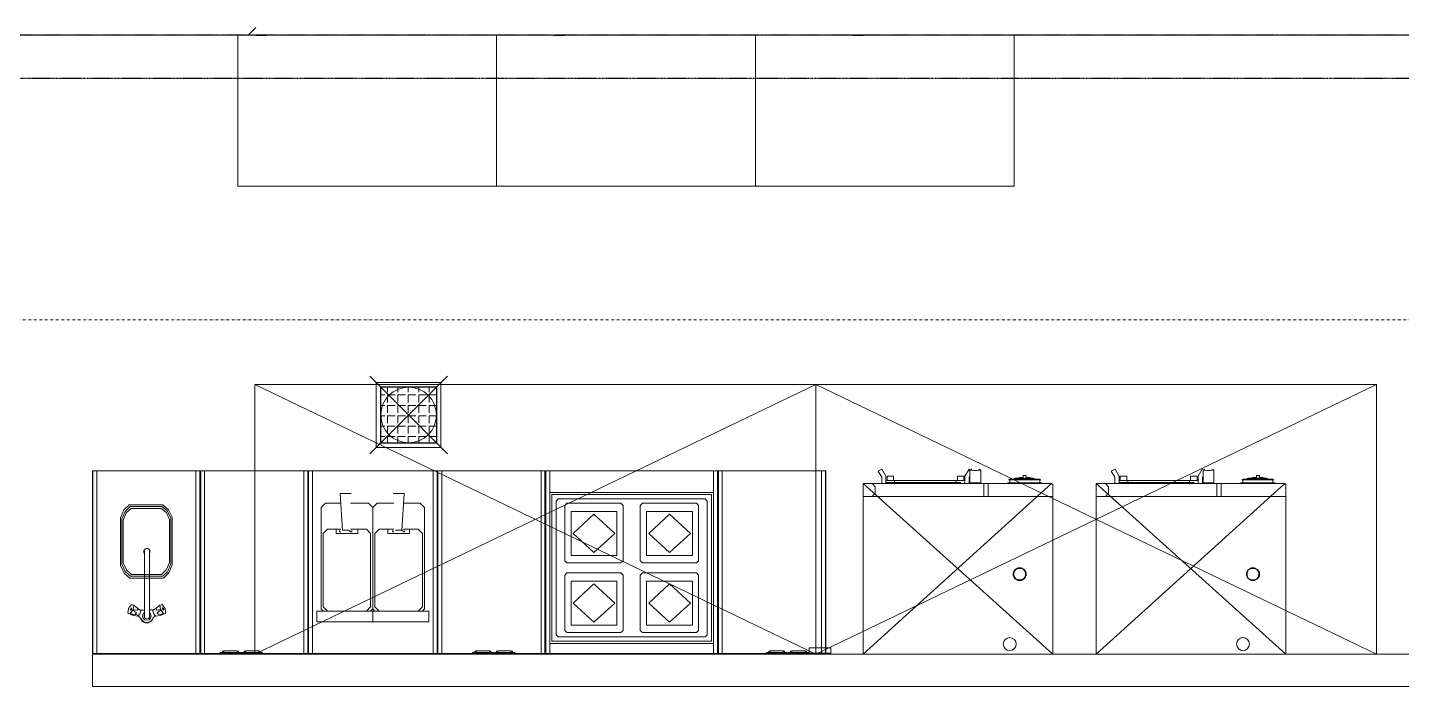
# Model space of a CAD drawing. Header units: millimetres. Extents: x -798 to 124478, y -405 to 121556.
# Drawn here: x 21687 to 28057, y 92679 to 95734 of the extents above; entities that cross this region are included whole.
import ezdxf

# ---------------------------------------------------------------- set-up
doc = ezdxf.new("R2010")
doc.units = ezdxf.units.MM
for name, pattern in [('CENTER', [2, 1.25, -0.25, 0.25, -0.25]), ('PHANTOM2', [1.25, 0.625, -0.125, 0.125, -0.125, 0.125, -0.125]), ('Strichpunkt', [25.4, 12.7, -6.35, 0, -6.35])]:
    doc.linetypes.add(name, pattern=pattern)
doc.layers.add('A-ABOVE', color=89, linetype='PHANTOM2')
doc.layers.add('A-FASAD', color=171, linetype='Continuous')
for name, color, linetype, lineweight in [('A-AXES', 40, 'CENTER', 5), ('A-WALL-BRCK', 5, 'Continuous', 9), ('concreet', 5, 'Continuous', 15), ('TC-EQUIPMENT', 251, 'Continuous', 0)]:
    doc.layers.add(name, color=color, linetype=linetype, lineweight=lineweight)

# ---------------------------------------------------------------- blocks, each defined once
blk = doc.blocks.new('оси 2')
at = {"layer": 'A-AXES', "linetype": 'Strichpunkt', "transparency": 33554687}
for p, q in [((2160829.2, -2337925.5), (2204996.7, -2337925.5)), ((2162290.8, -2339245.5), (2204996.7, -2339245.5))]:
    blk.add_line(p, q, dxfattribs=at)

msp = doc.modelspace()

# ---------------------------------------------------------------- linework, layer by layer
at = {"layer": 'A-ABOVE', "ltscale": 5, "transparency": 33554687}
msp.add_lwpolyline([(20287.6, 95498.6), (46127.6, 95498.6), (46127.6, 95698.6), (16777.6, 95698.6), (16777.6, 95648.6)], dxfattribs=at)
at = {"layer": 'A-FASAD'}
for p, q in [((22744.7, 95734.4), (22709, 95698.6)), ((22744.7, 95698.6), (22794.7, 95698.6)), ((24128.1, 95698.6), (24178.1, 95698.6)), ((25511.4, 95698.6), (25561.4, 95698.6))]:
    msp.add_line(p, q, dxfattribs=at)
at = {"layer": 'A-WALL-BRCK'}
msp.add_lwpolyline([(21987.6, 92828.6), (29454.1, 92828.6), (29454.1, 92678.6), (21987.6, 92678.6)], close=True, dxfattribs=at)
at = {"layer": 'concreet', "lineweight": 9, "ltscale": 200}
msp.add_lwpolyline([(12077.6, 88628.6), (12077.6, 95698.6), (46127.6, 95698.6), (46127.6, 47228.6)], dxfattribs=at)
at = {"layer": 'TC-EQUIPMENT'}
for p, q in [((22661.4, 94998.6), (22661.4, 95698.6)), ((22661.4, 95698.6), (26261.4, 95698.6)), ((23861.4, 95698.6), (23861.4, 94998.6)), ((25061.4, 95698.6), (25061.4, 94998.6)), ((26261.4, 95698.6), (26261.4, 94998.6)), ((22661.4, 94998.6), (26261.4, 94998.6)), ((23633.6, 94117.6), (23273.6, 93757.6)), ((23273.6, 94117.6), (23633.6, 93757.6)), ((23303.6, 94087.6), (23303.6, 93787.6)), ((23603.6, 94087.6), (23303.6, 94087.6)), ((23603.6, 93787.6), (23603.6, 94087.6)), ((22740.8, 94078.6), (25340.8, 92828.6)), ((25340.8, 94078.6), (22740.8, 92828.6)), ((22740.8, 94078.6), (22740.8, 92828.6)), ((22740.8, 94078.6), (27940.8, 94078.6)), ((23322.6, 94068.6), (23322.6, 93806.6)), ((23584.6, 94068.6), (23322.6, 94068.6)), ((23324.6, 93808.6), (23324.6, 94066.6)), ((23324.6, 94066.6), (23582.6, 94066.6)), ((23324.6, 94030.4), (23342.8, 94030.4)), ((23356, 94066.6), (23356, 94043.6)), ((23356, 93995.4), (23356, 94030.4)), ((23391, 94030.4), (23356, 94030.4)), ((23404.1, 94066.6), (23404.1, 94043.6)), ((23404.1, 93995.4), (23404.1, 94030.4)), ((23439.1, 94030.4), (23404.1, 94030.4)), ((23452.2, 94066.6), (23452.2, 94043.6)), ((23452.2, 93995.4), (23452.2, 94030.4)), ((23487.2, 94030.4), (23452.2, 94030.4)), ((23500.3, 94066.6), (23500.3, 94043.6)), ((23500.3, 93995.4), (23500.3, 94030.4)), ((23535.3, 94030.4), (23500.3, 94030.4)), ((23548.5, 94066.6), (23548.5, 94043.6)), ((23548.5, 93995.4), (23548.5, 94030.4)), ((23582.6, 94030.4), (23548.5, 94030.4)), ((23582.6, 93808.6), (23582.6, 94066.6)), ((23584.6, 94068.6), (23584.6, 93806.6)), ((27940.8, 92828.6), (25340.8, 94078.6)), ((25340.8, 92828.6), (27940.8, 94078.6)), ((25340.8, 92828.6), (25340.8, 94078.6)), ((27940.8, 94078.6), (27940.8, 92828.6)), ((23324.6, 93982.3), (23342.8, 93982.3)), ((23356, 93947.3), (23356, 93982.3)), ((23391, 93982.3), (23356, 93982.3)), ((23404.1, 93947.3), (23404.1, 93982.3)), ((23439.1, 93982.3), (23404.1, 93982.3)), ((23452.2, 93947.3), (23452.2, 93982.3)), ((23487.2, 93982.3), (23452.2, 93982.3)), ((23500.3, 93947.3), (23500.3, 93982.3)), ((23535.3, 93982.3), (23500.3, 93982.3)), ((23548.5, 93947.3), (23548.5, 93982.3)), ((23582.6, 93982.3), (23548.5, 93982.3)), ((23324.6, 93934.2), (23342.8, 93934.2)), ((23356, 93899.2), (23356, 93934.2)), ((23391, 93934.2), (23356, 93934.2)), ((23404.1, 93899.2), (23404.1, 93934.2)), ((23439.1, 93934.2), (23404.1, 93934.2)), ((23452.2, 93899.2), (23452.2, 93934.2)), ((23487.2, 93934.2), (23452.2, 93934.2)), ((23500.3, 93899.2), (23500.3, 93934.2)), ((23535.3, 93934.2), (23500.3, 93934.2)), ((23548.5, 93899.2), (23548.5, 93934.2)), ((23582.6, 93934.2), (23548.5, 93934.2)), ((23324.6, 93886.1), (23342.8, 93886.1)), ((23324.6, 93837.9), (23342.8, 93837.9)), ((23356, 93851.1), (23356, 93886.1)), ((23391, 93886.1), (23356, 93886.1)), ((23356, 93808.6), (23356, 93837.9)), ((23391, 93837.9), (23356, 93837.9)), ((23404.1, 93851.1), (23404.1, 93886.1)), ((23439.1, 93886.1), (23404.1, 93886.1)), ((23404.1, 93808.6), (23404.1, 93837.9)), ((23439.1, 93837.9), (23404.1, 93837.9)), ((23452.2, 93851.1), (23452.2, 93886.1)), ((23487.2, 93886.1), (23452.2, 93886.1)), ((23452.2, 93808.6), (23452.2, 93837.9)), ((23487.2, 93837.9), (23452.2, 93837.9)), ((23500.3, 93851.1), (23500.3, 93886.1)), ((23535.3, 93886.1), (23500.3, 93886.1)), ((23500.3, 93808.6), (23500.3, 93837.9)), ((23535.3, 93837.9), (23500.3, 93837.9)), ((23548.5, 93851.1), (23548.5, 93886.1)), ((23582.6, 93886.1), (23548.5, 93886.1)), ((23548.5, 93808.6), (23548.5, 93837.9)), ((23582.6, 93837.9), (23548.5, 93837.9)), ((23303.6, 93787.6), (23603.6, 93787.6)), ((23322.6, 93806.6), (23584.6, 93806.6)), ((23582.6, 93808.6), (23324.6, 93808.6)), ((21987.6, 93678.6), (21987.6, 92828.6)), ((21987.6, 93678.6), (25387.6, 93678.6)), ((21989.6, 92831.6), (21989.6, 93678.6)), ((22007.6, 92831.6), (22007.6, 93678.6)), ((22467.6, 93678.6), (22467.6, 92831.6)), ((22485.6, 93678.6), (22485.6, 92831.6)), ((22487.6, 93678.6), (22487.6, 92828.6)), ((22489.6, 92831.6), (22489.6, 93678.6)), ((22507.6, 92831.6), (22507.6, 93678.6)), ((22967.6, 93678.6), (22967.6, 92831.6)), ((22985.6, 93678.6), (22985.6, 92831.6)), ((22987.6, 92828.6), (22987.6, 93678.6)), ((22989.6, 93678.6), (22989.6, 92831.6)), ((23007.6, 92831.6), (23007.6, 93678.6)), ((23567.6, 93678.6), (23567.6, 92831.6)), ((23585.6, 92831.6), (23585.6, 93678.6)), ((23587.6, 93678.6), (23587.6, 92828.6)), ((23589.6, 92831.6), (23589.6, 93678.6)), ((23607.6, 92831.6), (23607.6, 93678.6)), ((24067.6, 93678.6), (24067.6, 92831.6)), ((24085.6, 93678.6), (24085.6, 92831.6)), ((24087.6, 93678.6), (24087.6, 92828.6)), ((24089.6, 92831.6), (24089.6, 93678.6)), ((24107.6, 93678.6), (24107.6, 92831.6)), ((24867.6, 92831.6), (24867.6, 93678.6)), ((24885.6, 93678.6), (24885.6, 92831.6)), ((24887.6, 93678.6), (24887.6, 92828.6)), ((24889.6, 92831.6), (24889.6, 93678.6)), ((24907.6, 92831.6), (24907.6, 93678.6)), ((25367.6, 93678.6), (25367.6, 92831.6)), ((25385.6, 93678.6), (25385.6, 92831.6)), ((25387.6, 92828.6), (25387.6, 93678.6)), ((25629.6, 93676.6), (25647.6, 93686.6)), ((25629.6, 93676.6), (25646.6, 93648.6)), ((25646.6, 93619.6), (25646.6, 93648.6)), ((25666.6, 93653.6), (25647.6, 93686.6)), ((25666.6, 93624.6), (25666.6, 93653.6)), ((25671.6, 93654.5), (25701.6, 93654.5)), ((25671.6, 93633.6), (25671.6, 93654.5)), ((25671.6, 93653.6), (25701.6, 93653.6)), ((25701.6, 93654.5), (25701.6, 93633.6)), ((25997.6, 93654.5), (26027.6, 93654.5)), ((25997.6, 93633.6), (25997.6, 93654.5)), ((25997.6, 93653.6), (26027.6, 93653.6)), ((26027.6, 93654.5), (26027.6, 93633.6)), ((26051.6, 93686.6), (26032.6, 93653.6)), ((26032.6, 93653.6), (26032.6, 93619.6)), ((26051.6, 93686.6), (26057.3, 93683.5)), ((26052.6, 93647.6), (26055.6, 93652.8)), ((26052.6, 93619.6), (26052.6, 93647.6)), ((26055.6, 93683.2), (26062.6, 93684.1)), ((26055.6, 93622.6), (26055.6, 93683.2)), ((26055.6, 93682.1), (26062.6, 93681.2)), ((26064.5, 93686.6), (26062.6, 93684.5)), ((26073.6, 93680.6), (26062.6, 93681.2)), ((26062.6, 93664.7), (26062.6, 93664.6)), ((26087.6, 93680.6), (26073.6, 93680.6)), ((26098.6, 93681.2), (26087.6, 93680.6)), ((26096.7, 93686.6), (26098.6, 93684.5)), ((26105.6, 93683.2), (26098.6, 93684.1)), ((26105.6, 93682.1), (26098.6, 93681.2)), ((26105.6, 93683.2), (26105.6, 93622.6)), ((26239.6, 93639.6), (26379.6, 93639.6)), ((26239.6, 93637.6), (26239.6, 93639.6)), ((26260.6, 93642.6), (26353.6, 93642.6)), ((26260.6, 93640.6), (26260.6, 93642.6)), ((26353.6, 93640.6), (26260.6, 93640.6)), ((26265.6, 93644.6), (26305.6, 93644.6)), ((26265.6, 93640.6), (26265.6, 93644.6)), ((26274.6, 93640.6), (26274.6, 93639.6)), ((26284.6, 93647.6), (26284.6, 93644.6)), ((26302.6, 93647.6), (26284.6, 93647.6)), ((26287.6, 93639.6), (26287.6, 93640.6)), ((26291.6, 93639.6), (26291.6, 93640.6)), ((26302.6, 93657.6), (26316.6, 93657.6)), ((26302.6, 93647.6), (26302.6, 93657.6)), ((26302.6, 93639.6), (26302.6, 93640.6)), ((26305.6, 93644.6), (26305.6, 93640.6)), ((26308.6, 93644.6), (26348.6, 93644.6)), ((26308.6, 93640.6), (26308.6, 93644.6)), ((26316.6, 93657.6), (26316.6, 93647.6)), ((26334.6, 93647.6), (26316.6, 93647.6)), ((26317.6, 93640.6), (26317.6, 93639.6)), ((26327.6, 93640.6), (26327.6, 93639.6)), ((26331.6, 93639.6), (26331.6, 93640.6)), ((26334.6, 93644.6), (26334.6, 93647.6)), ((26344.6, 93640.6), (26344.6, 93639.6)), ((26348.6, 93644.6), (26348.6, 93640.6)), ((26353.6, 93642.6), (26353.6, 93640.6)), ((26379.6, 93639.6), (26379.6, 93637.6)), ((26710.6, 93676.6), (26728.6, 93686.6)), ((26710.6, 93676.6), (26727.6, 93648.6)), ((26727.6, 93619.6), (26727.6, 93648.6)), ((26747.6, 93653.6), (26728.6, 93686.6)), ((26747.6, 93624.6), (26747.6, 93653.6)), ((26752.6, 93654.5), (26782.6, 93654.5)), ((26752.6, 93633.6), (26752.6, 93654.5)), ((26752.6, 93653.6), (26782.6, 93653.6)), ((26782.6, 93654.5), (26782.6, 93633.6)), ((27078.6, 93654.5), (27108.6, 93654.5)), ((27078.6, 93633.6), (27078.6, 93654.5)), ((27078.6, 93653.6), (27108.6, 93653.6)), ((27108.6, 93654.5), (27108.6, 93633.6)), ((27132.6, 93686.6), (27113.6, 93653.6)), ((27113.6, 93653.6), (27113.6, 93619.6)), ((27132.6, 93686.6), (27138.3, 93683.5)), ((27133.6, 93647.6), (27136.6, 93652.8)), ((27133.6, 93619.6), (27133.6, 93647.6)), ((27136.6, 93683.2), (27143.6, 93684.1)), ((27136.6, 93622.6), (27136.6, 93683.2)), ((27136.6, 93682.1), (27143.6, 93681.2)), ((27145.5, 93686.6), (27143.6, 93684.5)), ((27154.6, 93680.6), (27143.6, 93681.2)), ((27143.6, 93664.7), (27143.6, 93664.6)), ((27168.6, 93680.6), (27154.6, 93680.6)), ((27179.6, 93681.2), (27168.6, 93680.6)), ((27177.7, 93686.6), (27179.6, 93684.5)), ((27186.6, 93683.2), (27179.6, 93684.1)), ((27186.6, 93682.1), (27179.6, 93681.2)), ((27186.6, 93683.2), (27186.6, 93622.6)), ((27320.6, 93639.6), (27460.6, 93639.6)), ((27320.6, 93637.6), (27320.6, 93639.6)), ((27341.6, 93642.6), (27434.6, 93642.6)), ((27341.6, 93640.6), (27341.6, 93642.6)), ((27434.6, 93640.6), (27341.6, 93640.6)), ((27346.6, 93644.6), (27386.6, 93644.6)), ((27346.6, 93640.6), (27346.6, 93644.6)), ((27355.6, 93640.6), (27355.6, 93639.6)), ((27365.6, 93647.6), (27365.6, 93644.6)), ((27383.6, 93647.6), (27365.6, 93647.6)), ((27368.6, 93639.6), (27368.6, 93640.6)), ((27372.6, 93639.6), (27372.6, 93640.6)), ((27383.6, 93657.6), (27397.6, 93657.6)), ((27383.6, 93647.6), (27383.6, 93657.6)), ((27383.6, 93639.6), (27383.6, 93640.6)), ((27386.6, 93644.6), (27386.6, 93640.6)), ((27389.6, 93644.6), (27429.6, 93644.6)), ((27389.6, 93640.6), (27389.6, 93644.6)), ((27397.6, 93657.6), (27397.6, 93647.6)), ((27415.6, 93647.6), (27397.6, 93647.6)), ((27398.6, 93640.6), (27398.6, 93639.6)), ((27408.6, 93640.6), (27408.6, 93639.6)), ((27412.6, 93639.6), (27412.6, 93640.6)), ((27415.6, 93644.6), (27415.6, 93647.6)), ((27425.6, 93640.6), (27425.6, 93639.6)), ((27429.6, 93644.6), (27429.6, 93640.6)), ((27434.6, 93642.6), (27434.6, 93640.6)), ((27460.6, 93639.6), (27460.6, 93637.6)), ((24107.6, 93578.6), (24867.6, 93578.6)), ((25560.6, 93619.6), (26434.6, 93619.6)), ((25560.6, 92828.6), (25560.6, 93619.6)), ((26439.6, 92828.6), (25560.6, 93619.6)), ((25560.6, 92828.6), (26434.6, 93619.6)), ((25602.6, 93619.6), (25616.6, 93604.6)), ((25602.6, 93559.6), (25616.6, 93574.6)), ((25616.6, 93604.6), (25616.6, 93574.6)), ((26013.6, 93624.6), (25664.6, 93624.6)), ((25666.6, 93633.6), (26032.6, 93633.6)), ((25674.3, 93624.6), (25674.3, 93619.6)), ((25706.6, 93633.6), (25706.6, 93624.6)), ((25992.6, 93624.6), (25992.6, 93633.6)), ((26003.9, 93619.6), (26003.9, 93624.6)), ((26055.6, 93622.6), (26105.6, 93622.6)), ((26119.6, 93559.6), (26119.6, 93619.6)), ((26139.6, 93619.6), (26139.6, 93559.6)), ((26389.6, 93622.6), (26229.6, 93622.6)), ((26229.6, 93620.6), (26389.6, 93620.6)), ((26234.6, 93637.6), (26384.6, 93637.6)), ((26235.6, 93620.6), (26235.6, 93622.6)), ((26240, 93622.6), (26240, 93637.6)), ((26379.2, 93637.6), (26379.2, 93622.6)), ((26384.6, 93622.6), (26384.6, 93620.6)), ((26434.6, 93619.6), (26439.6, 93614.6)), ((26439.6, 92828.6), (26439.6, 93614.6)), ((26641.6, 93619.6), (27515.6, 93619.6)), ((26641.6, 92828.6), (26641.6, 93619.6)), ((27520.6, 92828.6), (26641.6, 93619.6)), ((26641.6, 92828.6), (27515.6, 93619.6)), ((26683.6, 93619.6), (26697.6, 93604.6)), ((26683.6, 93559.6), (26697.6, 93574.6)), ((26697.6, 93604.6), (26697.6, 93574.6)), ((27094.6, 93624.6), (26745.6, 93624.6)), ((26747.6, 93633.6), (27113.6, 93633.6)), ((26755.3, 93624.6), (26755.3, 93619.6)), ((26787.6, 93633.6), (26787.6, 93624.6)), ((27073.6, 93624.6), (27073.6, 93633.6)), ((27084.9, 93619.6), (27084.9, 93624.6)), ((27136.6, 93622.6), (27186.6, 93622.6)), ((27200.6, 93559.6), (27200.6, 93619.6)), ((27220.6, 93559.6), (27220.6, 93619.6)), ((27470.6, 93622.6), (27310.6, 93622.6)), ((27310.6, 93620.6), (27470.6, 93620.6)), ((27315.6, 93637.6), (27465.6, 93637.6)), ((27316.6, 93620.6), (27316.6, 93622.6)), ((27321, 93622.6), (27321, 93637.6)), ((27460.2, 93637.6), (27460.2, 93622.6)), ((27465.6, 93622.6), (27465.6, 93620.6)), ((27515.6, 93619.6), (27520.6, 93614.6)), ((27520.6, 92828.6), (27520.6, 93614.6)), ((22133.6, 93497.6), (22158.6, 93521.6)), ((22139.6, 93490.6), (22162.6, 93512.6)), ((22158.6, 93521.6), (22315.6, 93521.6)), ((22162.6, 93512.6), (22310.6, 93512.6)), ((22310.6, 93512.6), (22335.6, 93491.6)), ((22314.6, 93521.6), (22340.6, 93498.6)), ((23067.6, 93528.6), (23047.6, 93508.6)), ((23139.2, 93528.6), (23067.6, 93528.6)), ((23136.6, 93573.6), (23146.6, 93403.6)), ((23136.6, 93573.6), (23186.6, 93573.6)), ((23267.6, 93528.6), (23183.9, 93528.6)), ((23287.6, 93508.6), (23267.6, 93528.6)), ((23307.6, 93528.6), (23287.6, 93508.6)), ((23385.2, 93528.6), (23307.6, 93528.6)), ((23432.6, 93573.6), (23382.6, 93573.6)), ((23422.6, 93403.6), (23432.6, 93573.6)), ((23507.6, 93528.6), (23429.9, 93528.6)), ((23527.6, 93508.6), (23507.6, 93528.6)), ((24857.6, 93568.6), (24117.6, 93568.6)), ((24117.6, 92888.6), (24117.6, 93568.6)), ((24137.6, 93538.6), (24147.6, 93548.6)), ((24137.6, 92918.6), (24137.6, 93538.6)), ((24147.6, 93548.6), (24827.6, 93548.6)), ((24187.6, 93528.6), (24177.6, 93518.6)), ((24177.6, 93261.6), (24177.6, 93518.6)), ((24187.6, 93528.6), (24437.6, 93528.6)), ((24437.6, 93528.6), (24447.6, 93518.6)), ((24447.6, 93518.6), (24447.6, 93261.6)), ((24527.6, 93518.6), (24537.6, 93528.6)), ((24527.6, 93261.6), (24527.6, 93518.6)), ((24537.6, 93528.6), (24787.6, 93528.6)), ((24797.6, 93518.6), (24787.6, 93528.6)), ((24797.6, 93518.6), (24797.6, 93261.6)), ((24827.6, 93548.6), (24837.6, 93538.6)), ((24837.6, 93538.6), (24837.6, 92918.6)), ((24857.6, 93568.6), (24857.6, 92888.6)), ((25560.6, 93559.6), (26439.6, 93559.6)), ((26641.6, 93559.6), (27520.6, 93559.6)), ((22117.6, 93460.6), (22133.6, 93497.6)), ((22117.6, 93239.6), (22117.6, 93461.6)), ((22123.6, 93455.6), (22139.6, 93490.6)), ((22123.6, 93245.6), (22123.6, 93455.6)), ((22129.6, 93450.6), (22144.6, 93483.6)), ((22129.6, 93251.6), (22129.6, 93450.6)), ((22144.6, 93483.6), (22166.6, 93504.6)), ((22166.6, 93504.6), (22307.6, 93504.6)), ((22307.6, 93504.6), (22330.6, 93484.6)), ((22330.6, 93484.6), (22345.6, 93452.6)), ((22335.6, 93491.6), (22351.6, 93458.6)), ((22340.6, 93498.6), (22357.6, 93463.6)), ((22345.6, 93452.6), (22345.6, 93253.6)), ((22351.6, 93458.6), (22351.6, 93248.6)), ((22357.6, 93463.6), (22357.6, 93241.6)), ((23047.6, 93508.6), (23047.6, 93038.6)), ((23287.6, 93038.6), (23287.6, 93508.6)), ((23527.6, 93038.6), (23527.6, 93508.6)), ((24206.6, 93490.6), (24206.6, 93286.6)), ((24419.6, 93490.6), (24206.6, 93490.6)), ((24216.6, 93388.6), (24312.6, 93477.6)), ((24312.6, 93477.6), (24409.6, 93388.6)), ((24419.6, 93490.6), (24419.6, 93286.6)), ((24556.6, 93490.6), (24556.6, 93286.6)), ((24769.6, 93490.6), (24556.6, 93490.6)), ((24566.6, 93388.6), (24662.6, 93477.6)), ((24662.6, 93477.6), (24759.6, 93388.6)), ((24769.6, 93490.6), (24769.6, 93286.6)), ((23057.6, 93388.6), (23077.6, 93408.6)), ((23057.6, 93048.6), (23057.6, 93388.6)), ((23077.6, 93408.6), (23139.6, 93408.6)), ((23117.6, 93408.6), (23117.6, 93388.6)), ((23117.6, 93388.6), (23217.6, 93388.6)), ((23133.6, 93401.6), (23133.6, 93398.6)), ((23135.6, 93396.6), (23133.6, 93398.6)), ((23138.6, 93396.6), (23135.6, 93396.6)), ((23176.6, 93403.6), (23146.6, 93403.6)), ((23177.6, 93402.6), (23181.6, 93398.6)), ((23184.6, 93396.6), (23181.6, 93398.6)), ((23183.6, 93408.6), (23257.6, 93408.6)), ((23184.6, 93396.6), (23187.6, 93396.6)), ((23187.6, 93396.6), (23189.6, 93398.6)), ((23189.6, 93401.6), (23189.6, 93398.6)), ((23217.6, 93408.6), (23217.6, 93388.6)), ((23257.6, 93408.6), (23277.6, 93388.6)), ((23277.6, 93388.6), (23277.6, 93048.6)), ((23297.6, 93388.6), (23317.6, 93408.6)), ((23297.6, 93048.6), (23297.6, 93388.6)), ((23317.6, 93408.6), (23385.6, 93408.6)), ((23357.6, 93408.6), (23357.6, 93388.6)), ((23357.6, 93388.6), (23457.6, 93388.6)), ((23379.6, 93401.6), (23379.6, 93398.6)), ((23381.6, 93396.6), (23379.6, 93398.6)), ((23384.6, 93396.6), (23381.6, 93396.6)), ((23392.6, 93403.6), (23422.6, 93403.6)), ((23423.6, 93402.6), (23427.6, 93398.6)), ((23430.6, 93396.6), (23427.6, 93398.6)), ((23429.6, 93408.6), (23497.6, 93408.6)), ((23430.6, 93396.6), (23433.6, 93396.6)), ((23433.6, 93396.6), (23435.6, 93398.6)), ((23435.6, 93401.6), (23435.6, 93398.6)), ((23457.6, 93408.6), (23457.6, 93388.6)), ((23497.6, 93408.6), (23517.6, 93388.6)), ((23517.6, 93388.6), (23517.6, 93048.6)), ((24312.6, 93299.6), (24216.6, 93388.6)), ((24409.6, 93388.6), (24312.6, 93299.6)), ((24662.6, 93299.6), (24566.6, 93388.6)), ((24759.6, 93388.6), (24662.6, 93299.6)), ((22226.6, 93308.6), (22230.6, 93314.6)), ((22226.6, 93308.6), (22226.6, 93300.6)), ((22229.6, 93296.1), (22226.6, 93300.6)), ((22229.6, 93307.7), (22229.6, 93002.5)), ((22230.6, 93314.6), (22236.6, 93318.6)), ((22244.6, 93318.6), (22236.6, 93318.6)), ((22244.6, 93318.6), (22250.6, 93314.6)), ((22250.6, 93314.6), (22254.6, 93308.6)), ((22251.6, 93002.5), (22251.6, 93307.7)), ((22251.6, 93296.1), (22254.6, 93300.6)), ((22254.6, 93308.6), (22254.6, 93300.6)), ((24187.6, 93251.6), (24177.6, 93261.6)), ((24206.6, 93286.6), (24419.6, 93286.6)), ((24447.6, 93261.6), (24437.6, 93251.6)), ((24537.6, 93251.6), (24527.6, 93261.6)), ((24556.6, 93286.6), (24769.6, 93286.6)), ((24797.6, 93261.6), (24787.6, 93251.6)), ((22134.6, 93204.6), (22117.6, 93239.6)), ((22139.6, 93212.6), (22123.6, 93245.6)), ((22145.6, 93219.6), (22129.6, 93251.6)), ((22160.6, 93181.6), (22134.6, 93204.6)), ((22164.6, 93190.6), (22139.6, 93212.6)), ((22168.6, 93198.6), (22145.6, 93219.6)), ((22308.6, 93198.6), (22168.6, 93198.6)), ((22331.6, 93220.6), (22308.6, 93198.6)), ((22336.6, 93212.6), (22313.6, 93190.6)), ((22341.6, 93205.6), (22316.6, 93181.6)), ((22345.6, 93253.6), (22331.6, 93220.6)), ((22351.6, 93248.6), (22336.6, 93212.6)), ((22357.6, 93242.6), (22341.6, 93205.6)), ((24177.6, 93195.6), (24187.6, 93205.6)), ((24177.6, 92938.6), (24177.6, 93195.6)), ((24187.6, 93251.6), (24437.6, 93251.6)), ((24187.6, 93205.6), (24437.6, 93205.6)), ((24437.6, 93205.6), (24447.6, 93195.6)), ((24447.6, 92938.6), (24447.6, 93195.6)), ((24527.6, 93195.6), (24537.6, 93205.6)), ((24527.6, 92938.6), (24527.6, 93195.6)), ((24787.6, 93251.6), (24537.6, 93251.6)), ((24537.6, 93205.6), (24787.6, 93205.6)), ((24787.6, 93205.6), (24797.6, 93195.6)), ((24797.6, 93195.6), (24797.6, 92938.6)), ((26264.6, 93221.6), (26256.6, 93207.7)), ((26256.6, 93207.7), (26256.6, 93191.6)), ((26259.6, 93206.9), (26266.8, 93219.4)), ((26259.6, 93192.4), (26259.6, 93206.9)), ((26266.8, 93179.9), (26259.6, 93192.4)), ((26264.6, 93221.6), (26278.6, 93229.6)), ((26279.4, 93226.6), (26266.8, 93219.4)), ((26278.6, 93229.6), (26294.6, 93229.6)), ((26293.8, 93226.6), (26279.4, 93226.6)), ((26306.4, 93219.4), (26293.8, 93226.6)), ((26308.6, 93221.6), (26294.6, 93229.6)), ((26306.4, 93219.4), (26313.6, 93206.9)), ((26306.4, 93179.9), (26313.6, 93192.4)), ((26316.6, 93207.7), (26308.6, 93221.6)), ((26313.6, 93192.4), (26313.6, 93206.9)), ((26316.6, 93207.7), (26316.6, 93191.6)), ((27345.6, 93221.6), (27337.6, 93207.7)), ((27337.6, 93207.7), (27337.6, 93191.6)), ((27340.6, 93206.9), (27347.8, 93219.4)), ((27340.6, 93192.4), (27340.6, 93206.9)), ((27347.8, 93179.9), (27340.6, 93192.4)), ((27345.6, 93221.6), (27359.6, 93229.6)), ((27360.4, 93226.6), (27347.8, 93219.4)), ((27359.6, 93229.6), (27375.6, 93229.6)), ((27374.8, 93226.6), (27360.4, 93226.6)), ((27387.4, 93219.4), (27374.8, 93226.6)), ((27389.6, 93221.6), (27375.6, 93229.6)), ((27387.4, 93219.4), (27394.6, 93206.9)), ((27387.4, 93179.9), (27394.6, 93192.4)), ((27397.6, 93207.7), (27389.6, 93221.6)), ((27394.6, 93192.4), (27394.6, 93206.9)), ((27397.6, 93207.7), (27397.6, 93191.6)), ((22315.6, 93181.6), (22159.6, 93181.6)), ((22313.6, 93190.6), (22164.6, 93190.6)), ((24206.6, 93167.6), (24206.6, 92963.6)), ((24419.6, 93167.6), (24206.6, 93167.6)), ((24216.6, 93065.6), (24312.6, 93154.6)), ((24312.6, 93154.6), (24409.6, 93065.6)), ((24419.6, 92963.6), (24419.6, 93167.6)), ((24556.6, 93167.6), (24556.6, 92963.6)), ((24769.6, 93167.6), (24556.6, 93167.6)), ((24566.6, 93065.6), (24662.6, 93154.6)), ((24662.6, 93154.6), (24759.6, 93065.6)), ((24769.6, 92963.6), (24769.6, 93167.6)), ((26264.6, 93177.7), (26256.6, 93191.6)), ((26264.6, 93177.7), (26278.6, 93169.6)), ((26279.4, 93172.6), (26266.8, 93179.9)), ((26278.6, 93169.6), (26294.6, 93169.6)), ((26293.8, 93172.6), (26279.4, 93172.6)), ((26306.4, 93179.9), (26293.8, 93172.6)), ((26294.6, 93169.6), (26308.6, 93177.7)), ((26316.6, 93191.6), (26308.6, 93177.7)), ((27345.6, 93177.7), (27337.6, 93191.6)), ((27345.6, 93177.7), (27359.6, 93169.6)), ((27360.4, 93172.6), (27347.8, 93179.9)), ((27359.6, 93169.6), (27375.6, 93169.6)), ((27374.8, 93172.6), (27360.4, 93172.6)), ((27387.4, 93179.9), (27374.8, 93172.6)), ((27375.6, 93169.6), (27389.6, 93177.7)), ((27397.6, 93191.6), (27389.6, 93177.7)), ((24312.6, 92976.6), (24216.6, 93065.6)), ((24409.6, 93065.6), (24312.6, 92976.6)), ((24662.6, 92976.6), (24566.6, 93065.6)), ((24759.6, 93065.6), (24662.6, 92976.6)), ((22152.4, 93019), (22155.2, 93039.4)), ((22152.6, 93018.2), (22152.4, 93019)), ((22152.6, 93018.2), (22162.5, 93015.5)), ((22174.1, 93009.3), (22152.6, 93018.2)), ((22155.2, 93039.4), (22155.7, 93040.7)), ((22155.7, 93040.7), (22168.3, 93058.4)), ((22163.3, 93016), (22162.5, 93015.5)), ((22162.5, 93015.5), (22179, 93008)), ((22175.8, 93033.7), (22163.3, 93016)), ((22163.3, 93016), (22185.5, 93012.2)), ((22164.2, 93034.9), (22164.1, 93034.2)), ((22164.1, 93034.2), (22164.1, 93033.5)), ((22164.1, 93033.5), (22164.1, 93033)), ((22164.1, 93033), (22164.3, 93032.6)), ((22164.3, 93035.6), (22164.2, 93034.9)), ((22164.6, 93036.4), (22164.3, 93035.6)), ((22164.3, 93032.6), (22164.5, 93032.3)), ((22164.5, 93032.3), (22164.8, 93032.1)), ((22164.9, 93037.2), (22164.6, 93036.4)), ((22164.8, 93032.1), (22165.1, 93032.1)), ((22165.3, 93038), (22164.9, 93037.2)), ((22165.1, 93032.1), (22165.5, 93032.3)), ((22165.7, 93038.8), (22165.3, 93038)), ((22165.5, 93032.3), (22166, 93032.5)), ((22166.1, 93039.4), (22165.7, 93038.8)), ((22166, 93032.5), (22166.4, 93032.9)), ((22166.6, 93040.1), (22166.1, 93039.4)), ((22166.4, 93032.9), (22166.9, 93033.4)), ((22167.1, 93040.6), (22166.6, 93040.1)), ((22166.9, 93033.4), (22167.4, 93034)), ((22167.5, 93040.9), (22167.1, 93040.6)), ((22167.4, 93034), (22167.8, 93034.7)), ((22168, 93041.2), (22167.5, 93040.9)), ((22167.8, 93034.7), (22168.3, 93035.5)), ((22168.4, 93041.3), (22168, 93041.2)), ((22168.3, 93058.4), (22169, 93058.9)), ((22168.3, 93035.5), (22168.6, 93036.2)), ((22168.7, 93041.3), (22168.4, 93041.3)), ((22168.6, 93036.2), (22168.9, 93037)), ((22169, 93041.2), (22168.7, 93041.3)), ((22168.9, 93037), (22169.2, 93037.8)), ((22169, 93058.9), (22178.9, 93056.2)), ((22169.2, 93040.9), (22169, 93041.2)), ((22169.4, 93040.5), (22169.2, 93040.9)), ((22169.2, 93037.8), (22169.4, 93038.6)), ((22169.4, 93040.5), (22169.5, 93039.9)), ((22169.4, 93038.6), (22169.5, 93039.3)), ((22169.5, 93039.3), (22169.5, 93039.9)), ((22179, 93008), (22174.1, 93009.3)), ((22175.8, 93033.7), (22176.3, 93035)), ((22175.8, 93033.7), (22191.6, 93021)), ((22179.1, 93055.5), (22176.3, 93035)), ((22176.3, 93035), (22196, 93032)), ((22178.9, 93056.2), (22179.1, 93055.5)), ((22179, 93008), (22198, 93005.6)), ((22197.4, 93042.1), (22179.1, 93055.5)), ((22191.6, 93021), (22185.5, 93012.2)), ((22185.5, 93012.2), (22202.9, 93008.8)), ((22197.4, 93042.1), (22196, 93032)), ((22197.4, 93042.1), (22209.4, 93033.2)), ((22202.9, 93008.8), (22198, 93005.6)), ((22212.6, 92993.9), (22200.1, 93007)), ((22202.9, 93008.8), (22207.5, 93015.4)), ((22207.5, 93015.4), (22210.9, 93023.7)), ((22228.3, 93033.1), (22209.4, 93033.2)), ((22210.9, 93023.7), (22211.8, 93031.4)), ((22220.6, 93005.6), (22223.6, 93015.6)), ((22223.6, 92995.6), (22220.6, 93005.6)), ((22229.6, 93021.6), (22223.6, 93015.6)), ((22228.6, 93012.6), (22227.6, 93005.6)), ((22227.6, 93005.6), (22228.6, 92998.6)), ((22228.5, 93033), (22229.6, 93033.6)), ((22228.6, 93012.6), (22229.6, 93013.6)), ((22257.6, 93015.6), (22251.6, 93021.6)), ((22251.6, 93013.6), (22252.6, 93012.6)), ((22251.7, 93034.1), (22271.9, 93034.2)), ((22253.6, 93005.6), (22252.6, 93012.6)), ((22253.6, 93005.6), (22252.6, 92998.6)), ((22257.6, 93015.6), (22260.6, 93005.6)), ((22257.6, 92995.6), (22260.6, 93005.6)), ((22267.4, 92994.9), (22279.3, 93007.4)), ((22269.1, 93023.7), (22268.2, 93031.4)), ((22269.1, 93023.7), (22272.5, 93015.4)), ((22270.1, 93032.8), (22270.3, 93033.5)), ((22271.3, 93033.7), (22270.3, 93033.5)), ((22282.6, 93042.1), (22271.9, 93034.2)), ((22277.1, 93008.8), (22272.5, 93015.4)), ((22277.1, 93008.8), (22282, 93005.6)), ((22301, 93008), (22282, 93005.6)), ((22282.6, 93042.1), (22300.9, 93055.5)), ((22282.6, 93042.1), (22284, 93032)), ((22303.7, 93035), (22284, 93032)), ((22288.4, 93021), (22304.2, 93033.7)), ((22288.4, 93021), (22294.5, 93012.2)), ((22316.7, 93016), (22294.5, 93012.2)), ((22300.9, 93055.5), (22301.1, 93056.2)), ((22303.7, 93035), (22300.9, 93055.5)), ((22317.5, 93015.5), (22301, 93008)), ((22301, 93008), (22305.9, 93009.3)), ((22301.1, 93056.2), (22311, 93058.9)), ((22304.2, 93033.7), (22303.7, 93035)), ((22316.7, 93016), (22304.2, 93033.7)), ((22327.4, 93018.2), (22305.9, 93009.3)), ((22311, 93058.9), (22311.7, 93058.4)), ((22311.7, 93058.4), (22324.3, 93040.7)), ((22312.4, 93041.7), (22312.3, 93041)), ((22312.3, 93041), (22312.4, 93040.3)), ((22312.6, 93042.2), (22312.4, 93041.7)), ((22312.4, 93040.3), (22312.5, 93039.6)), ((22312.5, 93039.6), (22312.7, 93038.8)), ((22312.8, 93042.6), (22312.6, 93042.2)), ((22312.7, 93038.8), (22313, 93038)), ((22313.1, 93042.9), (22312.8, 93042.6)), ((22313, 93038), (22313.3, 93037.2)), ((22313.5, 93043), (22313.1, 93042.9)), ((22313.3, 93037.2), (22313.7, 93036.4)), ((22314, 93043), (22313.5, 93043)), ((22313.7, 93036.4), (22314.2, 93035.7)), ((22314.5, 93042.9), (22314, 93043)), ((22314.2, 93035.7), (22314.7, 93035.1)), ((22315, 93042.6), (22314.5, 93042.9)), ((22314.7, 93035.1), (22315.3, 93034.6)), ((22315.6, 93042.2), (22315, 93042.6)), ((22315.3, 93034.6), (22315.8, 93034.2)), ((22316.1, 93041.7), (22315.6, 93042.2)), ((22315.8, 93034.2), (22316.3, 93033.9)), ((22316.6, 93041.1), (22316.1, 93041.7)), ((22316.3, 93033.9), (22316.8, 93033.8)), ((22317.1, 93040.4), (22316.6, 93041.1)), ((22317.5, 93015.5), (22316.7, 93016)), ((22317.3, 93033.8), (22316.8, 93033.8)), ((22317.5, 93039.6), (22317.1, 93040.4)), ((22317.3, 93033.8), (22317.7, 93034)), ((22317.9, 93038.8), (22317.5, 93039.6)), ((22327.4, 93018.2), (22317.5, 93015.5)), ((22317.7, 93034), (22318, 93034.2)), ((22318.2, 93038), (22317.9, 93038.8)), ((22318, 93034.2), (22318.3, 93034.6)), ((22318.4, 93037.2), (22318.2, 93038)), ((22318.3, 93034.6), (22318.4, 93035.2)), ((22318.5, 93036.5), (22318.4, 93037.2)), ((22318.4, 93035.2), (22318.5, 93035.8)), ((22318.5, 93035.8), (22318.5, 93036.5)), ((22324.3, 93040.7), (22324.8, 93039.4)), ((22324.8, 93039.4), (22327.6, 93019)), ((22327.6, 93019), (22327.4, 93018.2)), ((23547.6, 93028.6), (23027.6, 93028.6)), ((23027.6, 92978.6), (23027.6, 93028.6)), ((23047.6, 93038.6), (23057.6, 93028.6)), ((23077.6, 93028.6), (23057.6, 93048.6)), ((23277.6, 93048.6), (23257.6, 93028.6)), ((23277.6, 93028.6), (23287.6, 93038.6)), ((23287.6, 93038.6), (23297.6, 93028.6)), ((23287.6, 93028.6), (23287.6, 92978.6)), ((23317.6, 93028.6), (23297.6, 93048.6)), ((23517.6, 93048.6), (23497.6, 93028.6)), ((23517.6, 93028.6), (23527.6, 93038.6)), ((23547.6, 92978.6), (23547.6, 93028.6)), ((22209.6, 92996.8), (22209.6, 92997)), ((22209.6, 92996.8), (22217.3, 92982.4)), ((22213.7, 92994), (22214.8, 92989.8)), ((22214.8, 92989.8), (22225.6, 92978.8)), ((22231.5, 92974.6), (22217.3, 92982.4)), ((22223.6, 92995.6), (22230.6, 92988.6)), ((22225.6, 92978.8), (22240.3, 92974.9)), ((22233.6, 92993.6), (22228.6, 92998.6)), ((22240.6, 92985.6), (22230.6, 92988.6)), ((22246.9, 92974.6), (22231.5, 92974.6)), ((22233.6, 92993.6), (22240.6, 92992.6)), ((22240.3, 92974.9), (22254.9, 92978.8)), ((22240.6, 92992.6), (22247.6, 92993.6)), ((22250.6, 92988.6), (22240.6, 92985.6)), ((22254.1, 92978.6), (22246.9, 92974.6)), ((22252.6, 92998.6), (22247.6, 92993.6)), ((22250.6, 92988.6), (22257.6, 92995.6)), ((22254.9, 92978.8), (22265.7, 92989.8)), ((22261.1, 92982.4), (22255.4, 92979.3)), ((22264.2, 92988.2), (22261.1, 92982.4)), ((22265.7, 92989.8), (22267.1, 92994.9)), ((22268.2, 92995.7), (22266.4, 92992.3)), ((23547.6, 92978.6), (23027.6, 92978.6)), ((24177.6, 92938.6), (24187.6, 92928.6)), ((24206.6, 92963.6), (24419.6, 92963.6)), ((24447.6, 92938.6), (24437.6, 92928.6)), ((24537.6, 92928.6), (24527.6, 92938.6)), ((24556.6, 92963.6), (24769.6, 92963.6)), ((24797.6, 92938.6), (24787.6, 92928.6)), ((24867.6, 92878.6), (24107.6, 92878.6)), ((24857.6, 92888.6), (24117.6, 92888.6)), ((24147.6, 92908.6), (24137.6, 92918.6)), ((24827.6, 92908.6), (24147.6, 92908.6)), ((24437.6, 92928.6), (24187.6, 92928.6)), ((24787.6, 92928.6), (24537.6, 92928.6)), ((24837.6, 92918.6), (24827.6, 92908.6)), ((21987.6, 92831.6), (25387.6, 92831.6)), ((21987.6, 92828.6), (27940.8, 92828.6)), ((22577.6, 92833.6), (22581.6, 92836.6)), ((22777.6, 92833.6), (22577.6, 92833.6)), ((22577.6, 92833.6), (22577.6, 92828.6)), ((22581.6, 92836.6), (22673.6, 92836.6)), ((22590.6, 92836.6), (22590.6, 92842.6)), ((22596.6, 92842.6), (22590.6, 92842.6)), ((22658.6, 92844.6), (22596.6, 92844.6)), ((22596.6, 92836.6), (22596.6, 92844.6)), ((22658.6, 92844.6), (22658.6, 92836.6)), ((22658.6, 92842.6), (22664.6, 92842.6)), ((22664.6, 92842.6), (22664.6, 92836.6)), ((22677.6, 92833.6), (22673.6, 92836.6)), ((22677.6, 92833.6), (22681.6, 92836.6)), ((22677.6, 92828.6), (22677.6, 92833.6)), ((22773.6, 92836.6), (22681.6, 92836.6)), ((22691.6, 92836.6), (22691.6, 92842.6)), ((22691.6, 92842.6), (22697.6, 92842.6)), ((22697.6, 92844.6), (22697.6, 92836.6)), ((22697.6, 92844.6), (22759.6, 92844.6)), ((22759.6, 92844.6), (22759.6, 92836.6)), ((22765.6, 92842.6), (22759.6, 92842.6)), ((22765.6, 92836.6), (22765.6, 92842.6)), ((22777.6, 92833.6), (22773.6, 92836.6)), ((22777.6, 92828.6), (22777.6, 92833.6)), ((23747.6, 92833.6), (23751.6, 92836.6)), ((23947.6, 92833.6), (23747.6, 92833.6)), ((23747.6, 92833.6), (23747.6, 92828.6)), ((23751.6, 92836.6), (23843.6, 92836.6)), ((23760.6, 92836.6), (23760.6, 92842.6)), ((23766.6, 92842.6), (23760.6, 92842.6)), ((23828.6, 92844.6), (23766.6, 92844.6)), ((23766.6, 92836.6), (23766.6, 92844.6)), ((23828.6, 92844.6), (23828.6, 92836.6)), ((23828.6, 92842.6), (23834.6, 92842.6)), ((23834.6, 92842.6), (23834.6, 92836.6)), ((23847.6, 92833.6), (23843.6, 92836.6)), ((23847.6, 92833.6), (23851.6, 92836.6)), ((23847.6, 92828.6), (23847.6, 92833.6)), ((23943.6, 92836.6), (23851.6, 92836.6)), ((23861.6, 92836.6), (23861.6, 92842.6)), ((23861.6, 92842.6), (23867.6, 92842.6)), ((23867.6, 92844.6), (23867.6, 92836.6)), ((23867.6, 92844.6), (23929.6, 92844.6)), ((23929.6, 92844.6), (23929.6, 92836.6)), ((23935.6, 92842.6), (23929.6, 92842.6)), ((23935.6, 92836.6), (23935.6, 92842.6)), ((23947.6, 92833.6), (23943.6, 92836.6)), ((23947.6, 92828.6), (23947.6, 92833.6)), ((25110.6, 92833.6), (25114.6, 92836.6)), ((25110.6, 92833.6), (25410.6, 92833.6)), ((25110.6, 92833.6), (25110.6, 92828.6)), ((25114.6, 92836.6), (25206.6, 92836.6)), ((25123.6, 92836.6), (25123.6, 92842.6)), ((25129.6, 92842.6), (25123.6, 92842.6)), ((25191.6, 92844.6), (25129.6, 92844.6)), ((25129.6, 92836.6), (25129.6, 92844.6)), ((25191.6, 92844.6), (25191.6, 92836.6)), ((25191.6, 92842.6), (25197.6, 92842.6)), ((25197.6, 92842.6), (25197.6, 92836.6)), ((25210.6, 92833.6), (25206.6, 92836.6)), ((25210.6, 92833.6), (25214.6, 92836.6)), ((25210.6, 92828.6), (25210.6, 92833.6)), ((25306.6, 92836.6), (25214.6, 92836.6)), ((25224.6, 92842.6), (25224.6, 92836.6)), ((25224.6, 92842.6), (25230.6, 92842.6)), ((25230.6, 92836.6), (25230.6, 92844.6)), ((25230.6, 92844.6), (25292.6, 92844.6)), ((25292.6, 92844.6), (25292.6, 92836.6)), ((25298.6, 92842.6), (25292.6, 92842.6)), ((25298.6, 92836.6), (25298.6, 92842.6)), ((25310.6, 92833.6), (25306.6, 92836.6)), ((25310.6, 92828.6), (25310.6, 92858.6)), ((25410.6, 92858.6), (25310.6, 92858.6)), ((25410.6, 92858.6), (25410.6, 92828.6))]:
    msp.add_line(p, q, dxfattribs=at)
for centre, radius in [((23453.6, 93937.6), 129), ((26240.6, 92875.6), 30), ((27321.6, 92875.6), 30)]:
    msp.add_circle(centre, radius, dxfattribs=at)

# ---------------------------------------------------------------- block references
msp.add_blockref('оси 2', (-2159419.1, 2433624.2))

doc.saveas('drawing.dxf')
